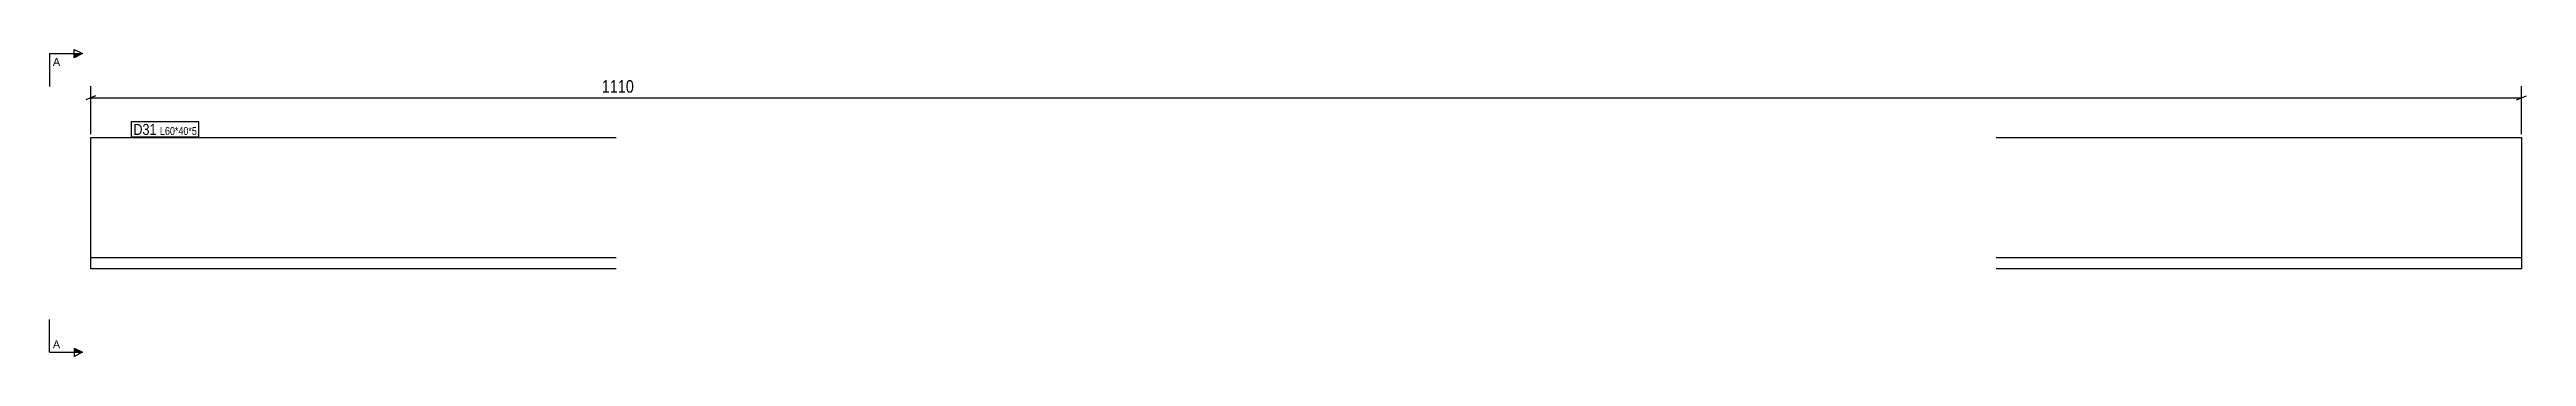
# Model space of a CAD drawing. Header units: millimetres. Extents: x 9 to 6705, y 4 to 145.
# Drawn here: x 5574 to 6705, y 4 to 145 of the extents above.
import ezdxf

# ---------------------------------------------------------------- set-up
doc = ezdxf.new("R2010")
doc.units = ezdxf.units.MM
doc.linetypes.add('DXK_LINE_DOT2', pattern=[3.9198, 1.9599, -1.9599])
for name, color, linetype in [('MÅLSÆTNING', 7, 'Continuous'), ('STÅL', 7, 'Continuous'), ('TEKST', 7, 'Continuous')]:
    doc.layers.add(name, color=color, linetype=linetype)
doc.styles.add('Arial', font='ARIAL.TTF', dxfattribs={"height": 0.2})
doc.styles.add('Arial Narrow', font='ARIALN.TTF', dxfattribs={"height": 0.2})

msp = doc.modelspace()

# ---------------------------------------------------------------- hatches: boundary and pattern name
at = {"layer": 'TEKST', "linetype": 'Continuous'}
for points in [[(5585.3, 140.8), (5585.3, 142.7), (5589, 142.7)], [(5585.3, 6.4), (5585.3, 8.2), (5589, 6.4)]]:
    msp.add_hatch(color=30, dxfattribs=at).paths.add_polyline_path(points)

# ---------------------------------------------------------------- linework, layer by layer
at = {"layer": 'MÅLSÆTNING', "color": 7, "linetype": 'Continuous'}
for p, q in [((5592.8, 106), (5592.8, 127.9)), ((6702.8, 106), (6702.8, 127.9)), ((5595, 123.4), (5590.5, 121.6)), ((5592.8, 122.5), (6702.8, 122.5)), ((6700.5, 121.6), (6705, 123.4))]:
    msp.add_line(p, q, dxfattribs=at)
at = {"layer": 'STÅL', "color": 2, "linetype": 'Continuous'}
for p, q in [((5592.8, 55.5), (5592.8, 104.5)), ((5592.8, 104.5), (5832.8, 104.5)), ((6462.8, 104.5), (6702.8, 104.5)), ((6702.8, 104.5), (6702.8, 44.5)), ((5592.8, 44.5), (5592.8, 55.5)), ((5832.8, 49.5), (5592.8, 49.5)), ((6702.8, 49.5), (6462.8, 49.5)), ((5832.8, 44.5), (5592.8, 44.5)), ((6702.8, 44.5), (6462.8, 44.5))]:
    msp.add_line(p, q, dxfattribs=at)
at = {"layer": 'STÅL', "color": 7, "linetype": 'DXK_LINE_DOT2'}
msp.add_line((6702.8, 104.3), (6702.8, 102.7), dxfattribs=at)
at = {"layer": 'TEKST', "color": 30, "linetype": 'Continuous'}
for p, q in [((5585.3, 140.8), (5585.3, 144.6)), ((5585.3, 144.6), (5589, 142.7)), ((5589, 142.7), (5585.3, 140.8)), ((5589, 6.4), (5585.3, 8.2)), ((5585.3, 8.2), (5585.3, 4.5)), ((5589, 6.4), (5585.3, 4.5))]:
    msp.add_line(p, q, dxfattribs=at)

# ---------------------------------------------------------------- wipeouts: each hides what was drawn before it
at = {"color": 0, "linetype": 'Continuous'}
for points in [[(5578.8, 137.1), (5578.8, 140.8), (5575.5, 140.8), (5575.5, 137.1)], [(5578.8, 8.2), (5578.8, 12), (5575.5, 12), (5575.5, 8.2)]]:
    msp.add_wipeout(points, dxfattribs=at).dxf.layer = 'TEKST'

# ---------------------------------------------------------------- next in the draw order: linework, layer by layer
at = {"layer": 'TEKST', "color": 30, "linetype": 'Continuous'}
for p, q in [((5574, 142.7), (5574, 127.7)), ((5574, 142.7), (5589, 142.7)), ((5574, 6.4), (5574, 21.4)), ((5574, 6.4), (5589, 6.4))]:
    msp.add_line(p, q, dxfattribs=at)

# ---------------------------------------------------------------- next in the draw order: texts
at = {"layer": 'TEKST', "color": 96, "linetype": 'Continuous', "style": 'Arial'}
for p in [(5575.5, 137.1), (5575.5, 8.2)]:
    msp.add_text('A', height=3.58, dxfattribs=at).set_placement(p)

# ---------------------------------------------------------------- next in the draw order: wipeouts: each hides what was drawn before it
at = {"color": 0}
for points, layer in [([(6470.5, 123.7), (6470.5, 132.1), (5825, 132.1), (5825, 123.7)], 'MÅLSÆTNING'), ([(5622.8, 105.6), (5622.8, 110.8), (5612.3, 110.8), (5612.3, 105.6)], 'TEKST')]:
    msp.add_wipeout(points, dxfattribs=at).dxf.layer = layer

# ---------------------------------------------------------------- next in the draw order: texts
at = {"layer": 'MÅLSÆTNING', "color": 3, "style": 'Arial Narrow'}
msp.add_text('1110', height=5.73, dxfattribs=at).set_placement((5826.2, 124.9))

# ---------------------------------------------------------------- next in the draw order: wipeouts: each hides what was drawn before it
at = {"color": 0}
msp.add_wipeout([(5622.8, 105.6), (5622.8, 110.8), (5612.3, 110.8), (5612.3, 105.6)], dxfattribs=at).dxf.layer = 'TEKST'

# ---------------------------------------------------------------- next in the draw order: linework, layer by layer
at = {"layer": 'TEKST', "color": 7, "linetype": 'Continuous'}
msp.add_line((5611.4, 104.7), (5611.4, 111.7), dxfattribs=at)

# ---------------------------------------------------------------- next in the draw order: wipeouts: each hides what was drawn before it
at = {"color": 0}
msp.add_wipeout([(5641.3, 105.6), (5641.3, 109.3), (5624.4, 109.3), (5624.4, 105.6)], dxfattribs=at).dxf.layer = 'TEKST'

# ---------------------------------------------------------------- next in the draw order: wipeouts: each hides what was drawn before it
msp.add_wipeout([(5641.3, 105.6), (5641.3, 109.3), (5624.4, 109.3), (5624.4, 105.6)], dxfattribs=at).dxf.layer = 'TEKST'

# ---------------------------------------------------------------- next in the draw order: linework, layer by layer
at = {"layer": 'TEKST', "color": 7, "linetype": 'Continuous'}
for p, q in [((5611.4, 111.7), (5642.2, 111.7)), ((5611.4, 104.7), (5642.2, 104.7)), ((5642.2, 104.7), (5642.2, 111.7))]:
    msp.add_line(p, q, dxfattribs=at)

# ---------------------------------------------------------------- next in the draw order: texts
at = {"layer": 'TEKST', "color": 3, "style": 'Arial Narrow'}
for s, height, p in [('D31', 5.01, (5612.3, 105.6)), ('L60*40*5', 3.58, (5624.4, 105.6))]:
    msp.add_text(s, height=height, dxfattribs=at).set_placement(p)

doc.saveas('drawing.dxf')
